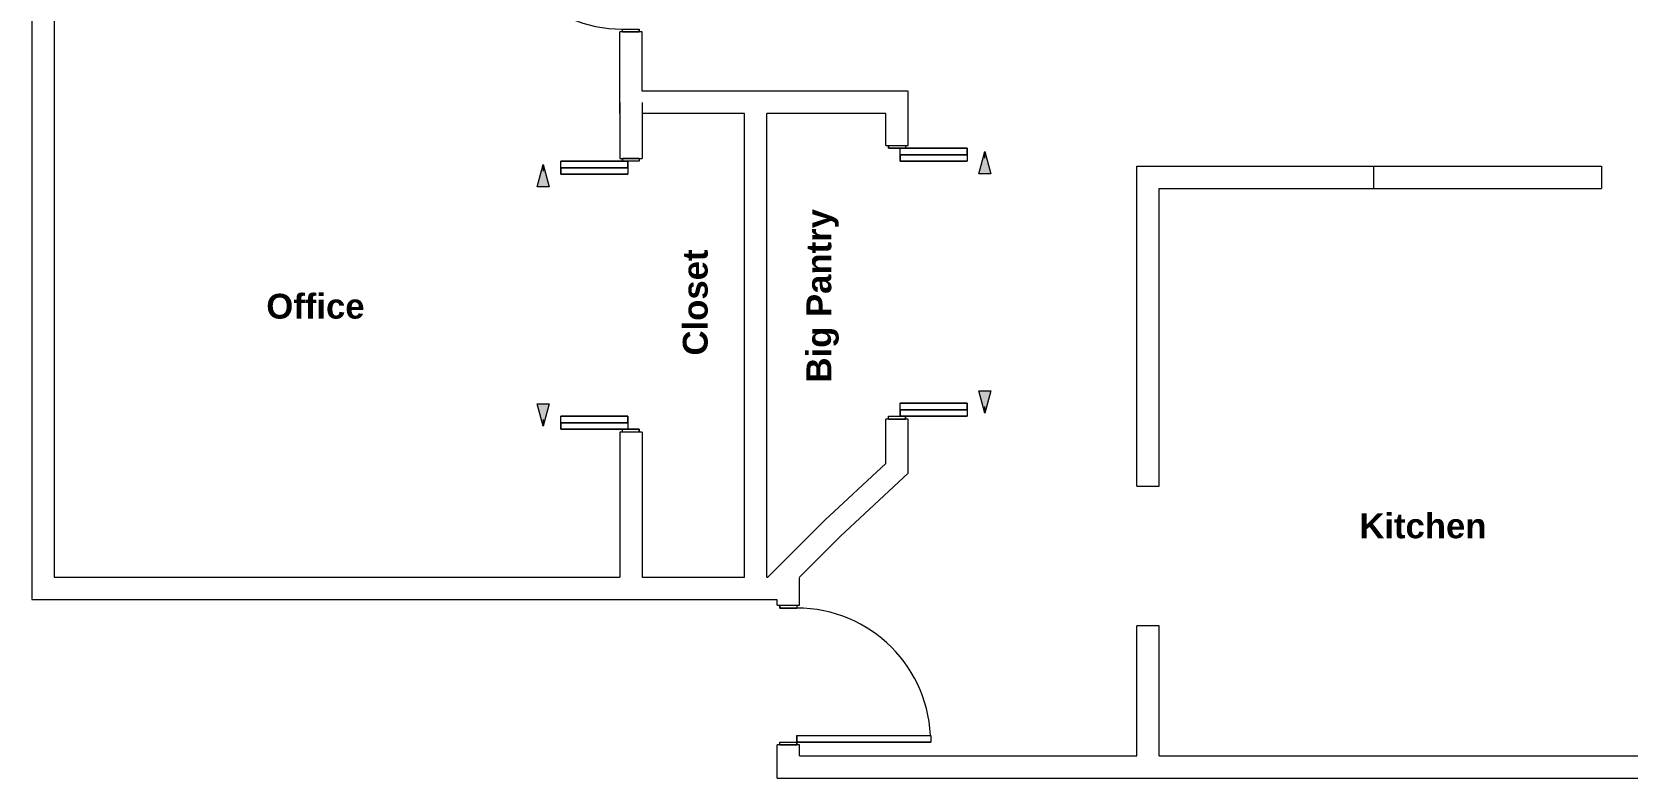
# Model space of a CAD drawing. Header units: inches. Extents: x -462 to 241, y -235 to 232.
# Drawn here: x -462 to -33.3, y -234.7 to -34.2 of the extents above; entities that cross this region are included whole.
import ezdxf

# ---------------------------------------------------------------- set-up
doc = ezdxf.new("R2010")
doc.units = ezdxf.units.IN
doc.header["$LTSCALE"] = 48
doc.header["$MEASUREMENT"] = 0
doc.layers.add('None', color=7, linetype='Continuous', lineweight=5)
doc.styles.add('Arial (bold)', font='Arial Bold.ttf')

# ---------------------------------------------------------------- blocks, each defined once
blk = doc.blocks.new('Group')
at = {"layer": 'None', "color": 7, "linetype": 'Continuous', "lineweight": 5, "transparency": 33554687}
for p, q in [((-462, 230.5), (-462, -186.68)), ((-456, 225.44), (-456, 10.63)), ((-456, 4.63), (-456, -180.68))]:
    blk.add_line(p, q, dxfattribs=at)
blk = doc.blocks.new('Group-1')
at = {"layer": 'None', "color": 7, "transparency": 33554687}
blk.add_blockref('Group', (0, 0), dxfattribs=at)
blk = doc.blocks.new('Group-2')
at = {"layer": 'None', "color": 7, "linetype": 'Continuous', "lineweight": 5, "transparency": 33554687}
for p, q in [((-255.7, -228.68), (-165.03, -228.68)), ((-159.03, -228.68), (114.47, -228.68)), ((-261.7, -234.68), (240.52, -234.68))]:
    blk.add_line(p, q, dxfattribs=at)
blk = doc.blocks.new('Group-3')
at = {"layer": 'None', "color": 7, "transparency": 33554687}
blk.add_blockref('Group-2', (0, 0), dxfattribs=at)
blk = doc.blocks.new('Group-24')
at = {"layer": 'None', "color": 7, "linetype": 'Continuous', "lineweight": 5, "transparency": 33554687}
for p, q in [((-18.75, 2.25), (-18.75, -2.25)), ((18.75, 2.25), (18.75, -2.25))]:
    blk.add_line(p, q, dxfattribs=at)
blk = doc.blocks.new('Group-25')
at = {"color": 255, "linetype": 'Continuous', "lineweight": 5, "transparency": 33554687}
for points in [[(-18.75, 2.25), (-18, 2.25), (-18, -2.25), (-18.75, -2.25)], [(18, 2.25), (18.75, 2.25), (18.75, -2.25), (18, -2.25)]]:
    blk.add_wipeout(points, dxfattribs=at).dxf.layer = 'None'
at = {"layer": 'None', "color": 7, "linetype": 'Continuous', "lineweight": 5, "transparency": 33554687, "flags": 128}
for points in [[(-18.75, 2.25), (-18, 2.25), (-18, -2.25), (-18.75, -2.25)], [(18, 2.25), (18.75, 2.25), (18.75, -2.25), (18, -2.25)]]:
    blk.add_lwpolyline(points, close=True, dxfattribs=at)
blk = doc.blocks.new('Group-26')
at = {"layer": 'None', "color": 7, "transparency": 33554687}
blk.add_blockref('Group-24', (0, 0), dxfattribs=at)
blk.add_blockref('Group-25', (0, 0), dxfattribs=at)
at = {"layer": 'None', "color": 7, "linetype": 'Continuous', "lineweight": 5, "transparency": 33554687}
for p, q in [((-18.75, 2.25), (-18, 2.25)), ((-18, 2.25), (-18, -2.25)), ((18.75, 2.25), (18, 2.25)), ((18, 2.25), (18, -2.25)), ((-18.75, -2.25), (-18, -2.25)), ((18.75, -2.25), (18, -2.25))]:
    blk.add_line(p, q, dxfattribs=at)
blk = doc.blocks.new('Group-27')
at = {"layer": 'None', "color": 7, "linetype": 'Continuous', "lineweight": 5, "transparency": 33554687}
blk.add_arc((-18, -2.25), 36, 270, 0, dxfattribs=at)
blk = doc.blocks.new('Group-28')
at = {"color": 255, "linetype": 'Continuous', "lineweight": 5, "transparency": 33554687}
blk.add_wipeout([(-16.25, -2.25), (-16.25, -38.25), (-18, -38.25), (-18, -2.25)], dxfattribs=at).dxf.layer = 'None'
at = {"layer": 'None', "color": 7, "linetype": 'Continuous', "lineweight": 5, "transparency": 33554687, "flags": 128}
blk.add_lwpolyline([(-16.25, -2.25), (-16.25, -38.25), (-18, -38.25), (-18, -2.25)], close=True, dxfattribs=at)
blk = doc.blocks.new('Group-29')
at = {"layer": 'None', "color": 7, "transparency": 33554687}
blk.add_blockref('Group-28', (0, 0), dxfattribs=at)
at = {"layer": 'None', "color": 7, "linetype": 'Continuous', "lineweight": 5, "transparency": 33554687}
for p, q in [((-18, -2.25), (-18, -38.25)), ((-16.25, -2.25), (-18, -2.25)), ((-16.25, -2.25), (-16.25, -38.25)), ((-16.25, -38.25), (-18, -38.25))]:
    blk.add_line(p, q, dxfattribs=at)
blk = doc.blocks.new('Group-30')
at = {"layer": 'None', "color": 7, "transparency": 33554687}
blk.add_blockref('Group-29', (0, 0), dxfattribs=at)
blk = doc.blocks.new('Door (2D)-1')
at = {"layer": 'None', "color": 7, "transparency": 33554687}
blk.add_blockref('Group-26', (0, 0), dxfattribs=at)
at = {"layer": 'None', "color": 0, "flags": 1}
for tag in ['instanceID', 'IFC_UUID']:
    blk.add_attdef(tag, (-261.7, -225.75), '', height=0.00709, dxfattribs=at)
at = {"layer": 'None', "color": 7, "transparency": 33554687}
blk.add_blockref('Group-27', (0, 0), dxfattribs=at)
blk.add_blockref('Group-30', (0, 0), dxfattribs=at)
blk = doc.blocks.new('Group-32')
at = {"layer": 'None', "color": 7, "linetype": 'Continuous', "lineweight": 5, "transparency": 33554687}
for p, q in [((-255.7, -188.25), (-255.7, -180.68)), ((-261.7, -188.25), (-261.7, -186.68)), ((-261.7, -188.25), (-255.7, -188.25)), ((-255.7, -225.75), (-261.7, -225.75)), ((-261.7, -234.68), (-261.7, -225.75)), ((-255.7, -228.68), (-255.7, -225.75))]:
    blk.add_line(p, q, dxfattribs=at)
blk = doc.blocks.new('Group-33')
at = {"layer": 'None', "color": 7, "transparency": 33554687}
blk.add_blockref('Group-32', (0, 0), dxfattribs=at)
blk = doc.blocks.new('Group-34')
at = {"layer": 'None', "color": 7, "linetype": 'Continuous', "lineweight": 5, "transparency": 33554687}
for p, q in [((-456, -180.68), (-304.01, -180.68)), ((-298.01, -180.68), (-270.45, -180.68)), ((-264.45, -180.68), (-264.18, -180.68)), ((-462, -186.68), (-261.7, -186.68))]:
    blk.add_line(p, q, dxfattribs=at)
blk = doc.blocks.new('Group-35')
at = {"layer": 'None', "color": 7, "transparency": 33554687}
blk.add_blockref('Group-34', (0, 0), dxfattribs=at)
blk = doc.blocks.new('Group-36')
at = {"layer": 'None', "color": 7, "linetype": 'Continuous', "lineweight": 5, "transparency": 33554687}
for p, q in [((-264.18, -180.68), (-248.89, -165.39)), ((-255.7, -180.68), (-244.73, -169.71))]:
    blk.add_line(p, q, dxfattribs=at)
blk = doc.blocks.new('Group-37')
at = {"layer": 'None', "color": 7, "transparency": 33554687}
blk.add_blockref('Group-36', (0, 0), dxfattribs=at)
blk = doc.blocks.new('Group-38')
at = {"layer": 'None', "color": 7, "linetype": 'Continuous', "lineweight": 5, "transparency": 33554687}
for p, q in [((-248.89, -165.39), (-232.5, -150.17)), ((-244.73, -169.71), (-226.5, -152.79))]:
    blk.add_line(p, q, dxfattribs=at)
blk = doc.blocks.new('Group-39')
at = {"layer": 'None', "color": 7, "transparency": 33554687}
blk.add_blockref('Group-38', (0, 0), dxfattribs=at)
blk = doc.blocks.new('Group-40')
at = {"layer": 'None', "color": 7, "linetype": 'Continuous', "lineweight": 5, "transparency": 33554687}
for p, q in [((-36.75, 2.25), (-36.75, -2.25)), ((36.75, 2.25), (36.75, -2.25))]:
    blk.add_line(p, q, dxfattribs=at)
blk = doc.blocks.new('Group-41')
at = {"color": 255, "linetype": 'Continuous', "lineweight": 5, "transparency": 33554687}
for points in [[(-36.75, 2.25), (-36, 2.25), (-36, -2.25), (-36.75, -2.25)], [(36, 2.25), (36.75, 2.25), (36.75, -2.25), (36, -2.25)]]:
    blk.add_wipeout(points, dxfattribs=at).dxf.layer = 'None'
at = {"layer": 'None', "color": 7, "linetype": 'Continuous', "lineweight": 5, "transparency": 33554687, "flags": 128}
for points in [[(-36.75, 2.25), (-36, 2.25), (-36, -2.25), (-36.75, -2.25)], [(36, 2.25), (36.75, 2.25), (36.75, -2.25), (36, -2.25)]]:
    blk.add_lwpolyline(points, close=True, dxfattribs=at)
blk = doc.blocks.new('Group-42')
at = {"layer": 'None', "color": 7, "transparency": 33554687}
blk.add_blockref('Group-40', (0, 0), dxfattribs=at)
blk.add_blockref('Group-41', (0, 0), dxfattribs=at)
at = {"layer": 'None', "color": 7, "linetype": 'Continuous', "lineweight": 5, "transparency": 33554687}
for p, q in [((-36.75, 2.25), (-36, 2.25)), ((-36, 2.25), (-36, -2.25)), ((36.75, 2.25), (36, 2.25)), ((36, 2.25), (36, -2.25)), ((-36.75, -2.25), (-36, -2.25)), ((36.75, -2.25), (36, -2.25))]:
    blk.add_line(p, q, dxfattribs=at)
blk = doc.blocks.new('Group-43')
at = {"color": 255, "linetype": 'Continuous', "lineweight": 5, "transparency": 33554687}
blk.add_wipeout([(-34.25, -0.875), (-34.25, -18.875), (-36, -18.875), (-36, -0.875)], dxfattribs=at).dxf.layer = 'None'
at = {"layer": 'None', "color": 7, "linetype": 'Continuous', "lineweight": 5, "transparency": 33554687, "flags": 128}
blk.add_lwpolyline([(-34.25, -0.875), (-34.25, -18.875), (-36, -18.875), (-36, -0.875)], close=True, dxfattribs=at)
blk = doc.blocks.new('Group-44')
at = {"layer": 'None', "color": 7, "transparency": 33554687}
blk.add_blockref('Group-43', (0, 0), dxfattribs=at)
at = {"layer": 'None', "color": 7, "linetype": 'Continuous', "lineweight": 5, "transparency": 33554687}
for p, q in [((-36, -0.875), (-36, -18.875)), ((-34.25, -0.875), (-36, -0.875)), ((-34.25, -0.875), (-34.25, -18.875)), ((-34.25, -18.875), (-36, -18.875))]:
    blk.add_line(p, q, dxfattribs=at)
blk = doc.blocks.new('Group-45')
at = {"layer": 'None', "color": 7, "transparency": 33554687}
blk.add_blockref('Group-44', (0, 0), dxfattribs=at)
blk = doc.blocks.new('Group-46')
at = {"color": 255, "linetype": 'Continuous', "lineweight": 5, "transparency": 33554687}
blk.add_wipeout([(-34.25, -18.875), (-34.25, -0.875), (-32.5, -0.875), (-32.5, -18.875)], dxfattribs=at).dxf.layer = 'None'
at = {"layer": 'None', "color": 7, "linetype": 'Continuous', "lineweight": 5, "transparency": 33554687, "flags": 128}
blk.add_lwpolyline([(-34.25, -18.875), (-34.25, -0.875), (-32.5, -0.875), (-32.5, -18.875)], close=True, dxfattribs=at)
blk = doc.blocks.new('Group-47')
at = {"layer": 'None', "color": 7, "transparency": 33554687}
blk.add_blockref('Group-46', (0, 0), dxfattribs=at)
at = {"layer": 'None', "color": 7, "linetype": 'Continuous', "lineweight": 5, "transparency": 33554687}
for p, q in [((-34.25, -18.875), (-34.25, -0.875)), ((-34.25, -0.875), (-32.5, -0.875)), ((-32.5, -18.875), (-32.5, -0.875)), ((-34.25, -18.875), (-32.5, -18.875))]:
    blk.add_line(p, q, dxfattribs=at)
blk = doc.blocks.new('Group-48')
at = {"layer": 'None', "color": 7, "transparency": 33554687}
blk.add_blockref('Group-47', (0, 0), dxfattribs=at)
blk = doc.blocks.new('Group-49')
at = {"color": 255, "linetype": 'Continuous', "lineweight": 5, "transparency": 33554687}
blk.add_wipeout([(34.25, -18.875), (34.25, -0.875), (36, -0.875), (36, -18.875)], dxfattribs=at).dxf.layer = 'None'
at = {"layer": 'None', "color": 7, "linetype": 'Continuous', "lineweight": 5, "transparency": 33554687, "flags": 128}
blk.add_lwpolyline([(34.25, -18.875), (34.25, -0.875), (36, -0.875), (36, -18.875)], close=True, dxfattribs=at)
blk = doc.blocks.new('Group-50')
at = {"layer": 'None', "color": 7, "transparency": 33554687}
blk.add_blockref('Group-49', (0, 0), dxfattribs=at)
at = {"layer": 'None', "color": 7, "linetype": 'Continuous', "lineweight": 5, "transparency": 33554687}
for p, q in [((34.25, -18.875), (34.25, -0.875)), ((34.25, -0.875), (36, -0.875)), ((36, -18.875), (36, -0.875)), ((34.25, -18.875), (36, -18.875))]:
    blk.add_line(p, q, dxfattribs=at)
blk = doc.blocks.new('Group-51')
at = {"layer": 'None', "color": 7, "transparency": 33554687}
blk.add_blockref('Group-50', (0, 0), dxfattribs=at)
blk = doc.blocks.new('Group-52')
at = {"color": 255, "linetype": 'Continuous', "lineweight": 5, "transparency": 33554687}
blk.add_wipeout([(34.25, -0.875), (34.25, -18.875), (32.5, -18.875), (32.5, -0.875)], dxfattribs=at).dxf.layer = 'None'
at = {"layer": 'None', "color": 7, "linetype": 'Continuous', "lineweight": 5, "transparency": 33554687, "flags": 128}
blk.add_lwpolyline([(34.25, -0.875), (34.25, -18.875), (32.5, -18.875), (32.5, -0.875)], close=True, dxfattribs=at)
blk = doc.blocks.new('Group-53')
at = {"layer": 'None', "color": 7, "transparency": 33554687}
blk.add_blockref('Group-52', (0, 0), dxfattribs=at)
at = {"layer": 'None', "color": 7, "linetype": 'Continuous', "lineweight": 5, "transparency": 33554687}
for p, q in [((32.5, -0.875), (32.5, -18.875)), ((34.25, -0.875), (32.5, -0.875)), ((34.25, -0.875), (34.25, -18.875)), ((34.25, -18.875), (32.5, -18.875))]:
    blk.add_line(p, q, dxfattribs=at)
blk = doc.blocks.new('Group-54')
at = {"layer": 'None', "color": 7, "transparency": 33554687}
blk.add_blockref('Group-53', (0, 0), dxfattribs=at)
blk = doc.blocks.new('Door (2D)-2')
at = {"layer": 'None', "linetype": 'Continuous', "lineweight": 0, "transparency": 33554687}
for points in [[(-29.12, -25.21), (-35.12, -23.6), (-29.12, -21.99)], [(29.12, -21.99), (35.12, -23.6), (29.12, -25.21)]]:
    blk.add_hatch(color=7, dxfattribs=at).paths.add_polyline_path(points)
at = {"layer": 'None', "color": 7, "linetype": 'Continuous', "lineweight": 5, "transparency": 33554687}
for p, q in [((-35.12, -23.6), (-33.37, -23.6)), ((33.37, -23.6), (35.12, -23.6))]:
    blk.add_line(p, q, dxfattribs=at)
at = {"layer": 'None', "color": 7, "linetype": 'Continuous', "lineweight": 5, "transparency": 33554687, "flags": 128}
for points in [[(-29.12, -25.21), (-35.12, -23.6), (-29.12, -21.99)], [(29.12, -21.99), (35.12, -23.6), (29.12, -25.21)]]:
    blk.add_lwpolyline(points, close=True, dxfattribs=at)
at = {"layer": 'None', "color": 7, "transparency": 33554687}
blk.add_blockref('Group-42', (0, 0), dxfattribs=at)
at = {"layer": 'None', "color": 0, "flags": 1}
for tag in ['IFC_UUID', 'instanceID']:
    blk.add_attdef(tag, (-232.5, -138.25), '', height=0.00709, dxfattribs=at)
at = {"layer": 'None', "color": 7, "transparency": 33554687}
for name in ['Group-45', 'Group-51']:
    blk.add_blockref(name, (0, 0), dxfattribs=at)
for name in ['Group-48', 'Group-54']:
    blk.add_blockref(name, (0, 0), dxfattribs=at)
blk = doc.blocks.new('Group-56')
at = {"layer": 'None', "color": 7, "linetype": 'Continuous', "lineweight": 5, "transparency": 33554687}
for p, q in [((-226.5, -64.75), (-226.5, -50.2)), ((-232.5, -64.75), (-232.5, -56.2)), ((-232.5, -64.75), (-226.5, -64.75)), ((-226.5, -138.25), (-232.5, -138.25)), ((-232.5, -150.17), (-232.5, -138.25)), ((-226.5, -152.79), (-226.5, -138.25))]:
    blk.add_line(p, q, dxfattribs=at)
blk = doc.blocks.new('Group-57')
at = {"layer": 'None', "color": 7, "transparency": 33554687}
blk.add_blockref('Group-56', (0, 0), dxfattribs=at)
blk = doc.blocks.new('Group-58')
at = {"layer": 'None', "color": 7, "linetype": 'Continuous', "lineweight": 5, "transparency": 33554687}
for p, q in [((-226.5, -50.2), (-298.01, -50.2)), ((-270.45, -56.2), (-304.01, -56.2)), ((-232.5, -56.2), (-264.45, -56.2))]:
    blk.add_line(p, q, dxfattribs=at)
blk = doc.blocks.new('Group-59')
at = {"layer": 'None', "color": 7, "transparency": 33554687}
blk.add_blockref('Group-58', (0, 0), dxfattribs=at)
blk = doc.blocks.new('Group-60')
at = {"layer": 'None', "color": 7, "linetype": 'Continuous', "lineweight": 5, "transparency": 33554687}
for p, q in [((-18.75, 2.25), (-18.75, -2.25)), ((18.75, 2.25), (18.75, -2.25))]:
    blk.add_line(p, q, dxfattribs=at)
blk = doc.blocks.new('Group-61')
at = {"color": 255, "linetype": 'Continuous', "lineweight": 5, "transparency": 33554687}
for points in [[(-18.75, 2.25), (-18, 2.25), (-18, -2.25), (-18.75, -2.25)], [(18, 2.25), (18.75, 2.25), (18.75, -2.25), (18, -2.25)]]:
    blk.add_wipeout(points, dxfattribs=at).dxf.layer = 'None'
at = {"layer": 'None', "color": 7, "linetype": 'Continuous', "lineweight": 5, "transparency": 33554687, "flags": 128}
for points in [[(-18.75, 2.25), (-18, 2.25), (-18, -2.25), (-18.75, -2.25)], [(18, 2.25), (18.75, 2.25), (18.75, -2.25), (18, -2.25)]]:
    blk.add_lwpolyline(points, close=True, dxfattribs=at)
blk = doc.blocks.new('Group-62')
at = {"layer": 'None', "color": 7, "transparency": 33554687}
blk.add_blockref('Group-60', (0, 0), dxfattribs=at)
blk.add_blockref('Group-61', (0, 0), dxfattribs=at)
at = {"layer": 'None', "color": 7, "linetype": 'Continuous', "lineweight": 5, "transparency": 33554687}
for p, q in [((-18.75, 2.25), (-18, 2.25)), ((-18, 2.25), (-18, -2.25)), ((18.75, 2.25), (18, 2.25)), ((18, 2.25), (18, -2.25)), ((-18.75, -2.25), (-18, -2.25)), ((18.75, -2.25), (18, -2.25))]:
    blk.add_line(p, q, dxfattribs=at)
blk = doc.blocks.new('Group-63')
at = {"layer": 'None', "color": 7, "linetype": 'Continuous', "lineweight": 5, "transparency": 33554687}
blk.add_arc((18, 2.25), 36, 90, 180, dxfattribs=at)
blk = doc.blocks.new('Group-64')
at = {"color": 255, "linetype": 'Continuous', "lineweight": 5, "transparency": 33554687}
blk.add_wipeout([(18, 38.25), (18, 2.25), (16.25, 2.25), (16.25, 38.25)], dxfattribs=at).dxf.layer = 'None'
at = {"layer": 'None', "color": 7, "linetype": 'Continuous', "lineweight": 5, "transparency": 33554687, "flags": 128}
blk.add_lwpolyline([(18, 38.25), (18, 2.25), (16.25, 2.25), (16.25, 38.25)], close=True, dxfattribs=at)
blk = doc.blocks.new('Group-65')
at = {"layer": 'None', "color": 7, "transparency": 33554687}
blk.add_blockref('Group-64', (0, 0), dxfattribs=at)
at = {"layer": 'None', "color": 7, "linetype": 'Continuous', "lineweight": 5, "transparency": 33554687}
for p, q in [((16.25, 38.25), (16.25, 2.25)), ((18, 38.25), (16.25, 38.25)), ((18, 38.25), (18, 2.25)), ((18, 2.25), (16.25, 2.25))]:
    blk.add_line(p, q, dxfattribs=at)
blk = doc.blocks.new('Group-66')
at = {"layer": 'None', "color": 7, "transparency": 33554687}
blk.add_blockref('Group-65', (0, 0), dxfattribs=at)
blk = doc.blocks.new('Door (2D)-3')
at = {"layer": 'None', "color": 7, "transparency": 33554687}
blk.add_blockref('Group-62', (0, 0), dxfattribs=at)
at = {"layer": 'None', "color": 0, "flags": 1}
for tag in ['IFC_UUID', 'instanceID']:
    blk.add_attdef(tag, (-339.26, -34.25), '', height=0.00709, dxfattribs=at)
at = {"layer": 'None', "color": 7, "transparency": 33554687}
blk.add_blockref('Group-63', (0, 0), dxfattribs=at)
blk.add_blockref('Group-66', (0, 0), dxfattribs=at)
blk = doc.blocks.new('Group-68')
at = {"layer": 'None', "color": 7, "linetype": 'Continuous', "lineweight": 5, "transparency": 33554687}
for p, q in [((-304.01, 3.25), (-304.01, 7.63)), ((-298.01, 3.25), (-298.01, 7.63)), ((-304.01, 3.25), (-298.01, 3.25)), ((-298.01, -34.25), (-304.01, -34.25)), ((-304.01, -56.2), (-304.01, -34.25)), ((-298.01, -50.2), (-298.01, -34.25))]:
    blk.add_line(p, q, dxfattribs=at)
blk = doc.blocks.new('Group-69')
at = {"layer": 'None', "color": 7, "transparency": 33554687}
blk.add_blockref('Group-68', (0, 0), dxfattribs=at)
blk = doc.blocks.new('Group-72')
at = {"layer": 'None', "color": 7, "linetype": 'Continuous', "lineweight": 5, "transparency": 33554687}
for p, q in [((-36.75, 2.25), (-36.75, -2.25)), ((36.75, 2.25), (36.75, -2.25))]:
    blk.add_line(p, q, dxfattribs=at)
blk = doc.blocks.new('Group-73')
at = {"color": 255, "linetype": 'Continuous', "lineweight": 5, "transparency": 33554687}
for points in [[(-36.75, 2.25), (-36, 2.25), (-36, -2.25), (-36.75, -2.25)], [(36, 2.25), (36.75, 2.25), (36.75, -2.25), (36, -2.25)]]:
    blk.add_wipeout(points, dxfattribs=at).dxf.layer = 'None'
at = {"layer": 'None', "color": 7, "linetype": 'Continuous', "lineweight": 5, "transparency": 33554687, "flags": 128}
for points in [[(-36.75, 2.25), (-36, 2.25), (-36, -2.25), (-36.75, -2.25)], [(36, 2.25), (36.75, 2.25), (36.75, -2.25), (36, -2.25)]]:
    blk.add_lwpolyline(points, close=True, dxfattribs=at)
blk = doc.blocks.new('Group-74')
at = {"layer": 'None', "color": 7, "transparency": 33554687}
blk.add_blockref('Group-72', (0, 0), dxfattribs=at)
blk.add_blockref('Group-73', (0, 0), dxfattribs=at)
at = {"layer": 'None', "color": 7, "linetype": 'Continuous', "lineweight": 5, "transparency": 33554687}
for p, q in [((-36.75, 2.25), (-36, 2.25)), ((-36, 2.25), (-36, -2.25)), ((36.75, 2.25), (36, 2.25)), ((36, 2.25), (36, -2.25)), ((-36.75, -2.25), (-36, -2.25)), ((36.75, -2.25), (36, -2.25))]:
    blk.add_line(p, q, dxfattribs=at)
blk = doc.blocks.new('Group-75')
at = {"color": 255, "linetype": 'Continuous', "lineweight": 5, "transparency": 33554687}
blk.add_wipeout([(-34.25, -0.875), (-34.25, -18.875), (-36, -18.875), (-36, -0.875)], dxfattribs=at).dxf.layer = 'None'
at = {"layer": 'None', "color": 7, "linetype": 'Continuous', "lineweight": 5, "transparency": 33554687, "flags": 128}
blk.add_lwpolyline([(-34.25, -0.875), (-34.25, -18.875), (-36, -18.875), (-36, -0.875)], close=True, dxfattribs=at)
blk = doc.blocks.new('Group-76')
at = {"layer": 'None', "color": 7, "transparency": 33554687}
blk.add_blockref('Group-75', (0, 0), dxfattribs=at)
at = {"layer": 'None', "color": 7, "linetype": 'Continuous', "lineweight": 5, "transparency": 33554687}
for p, q in [((-36, -0.875), (-36, -18.875)), ((-34.25, -0.875), (-36, -0.875)), ((-34.25, -0.875), (-34.25, -18.875)), ((-34.25, -18.875), (-36, -18.875))]:
    blk.add_line(p, q, dxfattribs=at)
blk = doc.blocks.new('Group-77')
at = {"layer": 'None', "color": 7, "transparency": 33554687}
blk.add_blockref('Group-76', (0, 0), dxfattribs=at)
blk = doc.blocks.new('Group-78')
at = {"color": 255, "linetype": 'Continuous', "lineweight": 5, "transparency": 33554687}
blk.add_wipeout([(-34.25, -18.875), (-34.25, -0.875), (-32.5, -0.875), (-32.5, -18.875)], dxfattribs=at).dxf.layer = 'None'
at = {"layer": 'None', "color": 7, "linetype": 'Continuous', "lineweight": 5, "transparency": 33554687, "flags": 128}
blk.add_lwpolyline([(-34.25, -18.875), (-34.25, -0.875), (-32.5, -0.875), (-32.5, -18.875)], close=True, dxfattribs=at)
blk = doc.blocks.new('Group-79')
at = {"layer": 'None', "color": 7, "transparency": 33554687}
blk.add_blockref('Group-78', (0, 0), dxfattribs=at)
at = {"layer": 'None', "color": 7, "linetype": 'Continuous', "lineweight": 5, "transparency": 33554687}
for p, q in [((-34.25, -18.875), (-34.25, -0.875)), ((-34.25, -0.875), (-32.5, -0.875)), ((-32.5, -18.875), (-32.5, -0.875)), ((-34.25, -18.875), (-32.5, -18.875))]:
    blk.add_line(p, q, dxfattribs=at)
blk = doc.blocks.new('Group-80')
at = {"layer": 'None', "color": 7, "transparency": 33554687}
blk.add_blockref('Group-79', (0, 0), dxfattribs=at)
blk = doc.blocks.new('Group-81')
at = {"color": 255, "linetype": 'Continuous', "lineweight": 5, "transparency": 33554687}
blk.add_wipeout([(34.25, -18.875), (34.25, -0.875), (36, -0.875), (36, -18.875)], dxfattribs=at).dxf.layer = 'None'
at = {"layer": 'None', "color": 7, "linetype": 'Continuous', "lineweight": 5, "transparency": 33554687, "flags": 128}
blk.add_lwpolyline([(34.25, -18.875), (34.25, -0.875), (36, -0.875), (36, -18.875)], close=True, dxfattribs=at)
blk = doc.blocks.new('Group-82')
at = {"layer": 'None', "color": 7, "transparency": 33554687}
blk.add_blockref('Group-81', (0, 0), dxfattribs=at)
at = {"layer": 'None', "color": 7, "linetype": 'Continuous', "lineweight": 5, "transparency": 33554687}
for p, q in [((34.25, -18.875), (34.25, -0.875)), ((34.25, -0.875), (36, -0.875)), ((36, -18.875), (36, -0.875)), ((34.25, -18.875), (36, -18.875))]:
    blk.add_line(p, q, dxfattribs=at)
blk = doc.blocks.new('Group-83')
at = {"layer": 'None', "color": 7, "transparency": 33554687}
blk.add_blockref('Group-82', (0, 0), dxfattribs=at)
blk = doc.blocks.new('Group-84')
at = {"color": 255, "linetype": 'Continuous', "lineweight": 5, "transparency": 33554687}
blk.add_wipeout([(34.25, -0.875), (34.25, -18.875), (32.5, -18.875), (32.5, -0.875)], dxfattribs=at).dxf.layer = 'None'
at = {"layer": 'None', "color": 7, "linetype": 'Continuous', "lineweight": 5, "transparency": 33554687, "flags": 128}
blk.add_lwpolyline([(34.25, -0.875), (34.25, -18.875), (32.5, -18.875), (32.5, -0.875)], close=True, dxfattribs=at)
blk = doc.blocks.new('Group-85')
at = {"layer": 'None', "color": 7, "transparency": 33554687}
blk.add_blockref('Group-84', (0, 0), dxfattribs=at)
at = {"layer": 'None', "color": 7, "linetype": 'Continuous', "lineweight": 5, "transparency": 33554687}
for p, q in [((32.5, -0.875), (32.5, -18.875)), ((34.25, -0.875), (32.5, -0.875)), ((34.25, -0.875), (34.25, -18.875)), ((34.25, -18.875), (32.5, -18.875))]:
    blk.add_line(p, q, dxfattribs=at)
blk = doc.blocks.new('Group-86')
at = {"layer": 'None', "color": 7, "transparency": 33554687}
blk.add_blockref('Group-85', (0, 0), dxfattribs=at)
blk = doc.blocks.new('Door (2D)-4')
at = {"layer": 'None', "linetype": 'Continuous', "lineweight": 0, "transparency": 33554687}
for points in [[(-29.12, -25.21), (-35.12, -23.6), (-29.12, -21.99)], [(29.12, -21.99), (35.12, -23.6), (29.12, -25.21)]]:
    blk.add_hatch(color=7, dxfattribs=at).paths.add_polyline_path(points)
at = {"layer": 'None', "color": 7, "linetype": 'Continuous', "lineweight": 5, "transparency": 33554687}
for p, q in [((-35.12, -23.6), (-33.37, -23.6)), ((33.37, -23.6), (35.12, -23.6))]:
    blk.add_line(p, q, dxfattribs=at)
at = {"layer": 'None', "color": 7, "linetype": 'Continuous', "lineweight": 5, "transparency": 33554687, "flags": 128}
for points in [[(-29.12, -25.21), (-35.12, -23.6), (-29.12, -21.99)], [(29.12, -21.99), (35.12, -23.6), (29.12, -25.21)]]:
    blk.add_lwpolyline(points, close=True, dxfattribs=at)
at = {"layer": 'None', "color": 7, "transparency": 33554687}
blk.add_blockref('Group-74', (0, 0), dxfattribs=at)
at = {"layer": 'None', "color": 0, "flags": 1}
for tag in ['instanceID', 'IFC_UUID']:
    blk.add_attdef(tag, (-324.61, -141.75), '', height=0.00709, dxfattribs=at)
at = {"layer": 'None', "color": 7, "transparency": 33554687}
for name in ['Group-77', 'Group-83']:
    blk.add_blockref(name, (0, 0), dxfattribs=at)
for name in ['Group-80', 'Group-86']:
    blk.add_blockref(name, (0, 0), dxfattribs=at)
blk = doc.blocks.new('Group-88')
at = {"layer": 'None', "color": 7, "linetype": 'Continuous', "lineweight": 5, "transparency": 33554687}
for p, q in [((-304.01, -53.2), (-304.01, -68.25)), ((-298.01, -53.2), (-298.01, -68.25)), ((-304.01, -68.25), (-298.01, -68.25)), ((-298.01, -141.75), (-304.01, -141.75)), ((-304.01, -141.75), (-304.01, -180.68)), ((-298.01, -141.75), (-298.01, -180.68))]:
    blk.add_line(p, q, dxfattribs=at)
blk = doc.blocks.new('Group-89')
at = {"layer": 'None', "color": 7, "transparency": 33554687}
blk.add_blockref('Group-88', (0, 0), dxfattribs=at)
blk = doc.blocks.new('Group-123')
at = {"layer": 'None', "color": 7, "linetype": 'Continuous', "lineweight": 5, "transparency": 33554687}
for p, q in [((-165.03, -156.25), (-165.03, -70.33)), ((-159.03, -156.25), (-159.03, -76.33)), ((-165.03, -156.25), (-159.03, -156.25)), ((-159.03, -193.75), (-165.03, -193.75)), ((-165.03, -228.68), (-165.03, -193.75)), ((-159.03, -228.68), (-159.03, -193.75))]:
    blk.add_line(p, q, dxfattribs=at)
blk = doc.blocks.new('Group-124')
at = {"layer": 'None', "color": 7, "transparency": 33554687}
blk.add_blockref('Group-123', (0, 0), dxfattribs=at)
blk = doc.blocks.new('Group-125')
at = {"layer": 'None', "color": 7, "linetype": 'Continuous', "lineweight": 5, "transparency": 33554687}
for p, q in [((-165.03, -70.33), (-101.48, -70.33)), ((-159.03, -76.33), (-101.48, -76.33))]:
    blk.add_line(p, q, dxfattribs=at)
blk = doc.blocks.new('Group-126')
at = {"layer": 'None', "color": 7, "transparency": 33554687}
blk.add_blockref('Group-125', (0, 0), dxfattribs=at)
blk = doc.blocks.new('Group-127')
at = {"color": 255, "linetype": 'Continuous', "lineweight": 5, "transparency": 33554687}
blk.add_wipeout([(-40.13, -70.33), (-101.48, -70.33), (-101.48, -76.33), (-40.13, -76.33)], dxfattribs=at).dxf.layer = 'None'
blk = doc.blocks.new('Group-128')
at = {"layer": 'None', "transparency": 33554687}
for p, q in [((-101.48, -70.33), (-40.13, -70.33)), ((-101.48, -70.33), (-101.48, -76.33)), ((-40.13, -70.33), (-40.13, -76.33)), ((-101.48, -76.33), (-40.13, -76.33))]:
    blk.add_line(p, q, dxfattribs=at)
blk = doc.blocks.new('Group-129')
at = {"layer": 'None', "color": 7, "transparency": 33554687}
blk.add_blockref('Group-128', (0, 0), dxfattribs=at)
blk = doc.blocks.new('Group-130')
at = {"layer": 'None', "color": 7, "linetype": 'Continuous', "lineweight": 5, "transparency": 33554687}
for p, q in [((-270.45, -180.68), (-270.45, -56.2)), ((-264.45, -180.68), (-264.45, -56.2))]:
    blk.add_line(p, q, dxfattribs=at)
blk = doc.blocks.new('Group-131')
at = {"layer": 'None', "color": 7, "transparency": 33554687}
blk.add_blockref('Group-130', (0, 0), dxfattribs=at)

msp = doc.modelspace()

# ---------------------------------------------------------------- wipeouts: each hides what was drawn before it
at = {"color": 255, "linetype": 'Continuous', "lineweight": 5, "transparency": 33554687}
for points in [[(-456, -180.68), (-456, 225.44), (-462, 230.5), (-462, -186.68)], [(-226.5, -50.2), (-232.5, -56.2), (-232.5, -64.75), (-226.5, -64.75)], [(-159.03, -76.33), (-165.03, -70.33), (-165.03, -156.25), (-159.03, -156.25)], [(-244.93, -128.43), (-244.93, -81.57), (-255.57, -81.57), (-255.57, -128.43)], [(-278.14, -121.17), (-278.14, -92.46), (-288.78, -92.46), (-288.78, -121.17)], [(-399, -113.5), (-372.36, -113.5), (-372.36, -102.86), (-399, -102.86)], [(-105.25, -172.5), (-70.83, -172.5), (-70.83, -161.86), (-105.25, -161.86)], [(-255.7, -180.68), (-261.7, -186.68), (-261.7, -188.25), (-255.7, -188.25)], [(234.52, -228.68), (-255.7, -228.68), (-261.7, -234.68), (240.52, -234.68)]]:
    msp.add_wipeout(points, dxfattribs=at).dxf.layer = 'None'

# ---------------------------------------------------------------- next in the draw order: linework, layer by layer
at = {"layer": 'None', "color": 7, "linetype": 'Continuous', "lineweight": 5, "transparency": 33554687}
for p, q in [((-462, 230.5), (-462, -186.68)), ((-456, 4.63), (-456, -180.68)), ((-165.03, -156.25), (-165.03, -70.33)), ((-159.03, -156.25), (-159.03, -76.33)), ((-165.03, -156.25), (-159.03, -156.25)), ((-255.7, -228.68), (-165.03, -228.68)), ((-159.03, -228.68), (114.47, -228.68)), ((-261.7, -234.68), (240.52, -234.68))]:
    msp.add_line(p, q, dxfattribs=at)

# ---------------------------------------------------------------- next in the draw order: block references
at = {"layer": 'None', "color": 7, "transparency": 33554687}
for name in ['Group-1', 'Group-3']:
    msp.add_blockref(name, (0, 0), dxfattribs=at)

# ---------------------------------------------------------------- next in the draw order: texts
at = {"layer": 'None', "color": 7, "transparency": 33554687, "char_height": 6.672, "attachment_point": 1, "rotation": 90, "line_spacing_factor": 0.960695, "style": 'Arial (bold)'}
for s, insert in [('Big Pantry', (-253.84, -128.43)), ('Closet', (-287.06, -121.17))]:
    msp.add_mtext(s, dxfattribs=dict(at, insert=insert))
at = {"layer": 'None', "color": 7, "transparency": 33554687, "char_height": 6.672, "attachment_point": 1, "line_spacing_factor": 0.960695, "style": 'Arial (bold)'}
for s, insert in [('Office', (-399, -104.59)), ('Kitchen', (-105.25, -163.59))]:
    msp.add_mtext(s, dxfattribs=dict(at, insert=insert))

# ---------------------------------------------------------------- next in the draw order: wipeouts: each hides what was drawn before it
at = {"color": 255, "linetype": 'Continuous', "lineweight": 5, "transparency": 33554687}
for points in [[(-165.03, -228.68), (-159.03, -228.68), (-159.03, -193.75), (-165.03, -193.75)], [(-261.7, -234.68), (-255.7, -228.68), (-255.7, -225.75), (-261.7, -225.75)]]:
    msp.add_wipeout(points, dxfattribs=at).dxf.layer = 'None'

# ---------------------------------------------------------------- next in the draw order: linework, layer by layer
at = {"layer": 'None', "color": 7, "linetype": 'Continuous', "lineweight": 5, "transparency": 33554687}
for p, q in [((-159.03, -193.75), (-165.03, -193.75)), ((-165.03, -228.68), (-165.03, -193.75)), ((-159.03, -228.68), (-159.03, -193.75))]:
    msp.add_line(p, q, dxfattribs=at)

# ---------------------------------------------------------------- next in the draw order: block references
at = {"layer": 'None', "color": 7, "transparency": 33554687}
msp.add_blockref('Group-124', (0, 0), dxfattribs=at)
at = {"layer": 'None', "color": 7, "transparency": 33554687, "rotation": 90}
msp.add_blockref('Door (2D)-1', (-258.7, -207), dxfattribs=at)

# ---------------------------------------------------------------- next in the draw order: linework, layer by layer
at = {"layer": 'None', "color": 7, "linetype": 'Continuous', "lineweight": 5, "transparency": 33554687}
for p, q in [((-255.7, -188.25), (-255.7, -180.68)), ((-261.7, -188.25), (-261.7, -186.68)), ((-261.7, -188.25), (-255.7, -188.25)), ((-255.7, -225.75), (-261.7, -225.75)), ((-261.7, -234.68), (-261.7, -225.75)), ((-255.7, -228.68), (-255.7, -225.75))]:
    msp.add_line(p, q, dxfattribs=at)

# ---------------------------------------------------------------- next in the draw order: block references
at = {"layer": 'None', "color": 7, "transparency": 33554687}
msp.add_blockref('Group-33', (0, 0), dxfattribs=at)

# ---------------------------------------------------------------- next in the draw order: wipeouts: each hides what was drawn before it
at = {"color": 255, "linetype": 'Continuous', "lineweight": 5, "transparency": 33554687}
msp.add_wipeout([(-101.48, -70.33), (-165.03, -70.33), (-159.03, -76.33), (-101.48, -76.33)], dxfattribs=at).dxf.layer = 'None'

# ---------------------------------------------------------------- next in the draw order: linework, layer by layer
at = {"layer": 'None', "color": 7, "linetype": 'Continuous', "lineweight": 5, "transparency": 33554687}
for p, q in [((-165.03, -70.33), (-101.48, -70.33)), ((-159.03, -76.33), (-101.48, -76.33))]:
    msp.add_line(p, q, dxfattribs=at)

# ---------------------------------------------------------------- next in the draw order: block references
at = {"layer": 'None', "color": 7, "transparency": 33554687}
msp.add_blockref('Group-126', (0, 0), dxfattribs=at)

# ---------------------------------------------------------------- next in the draw order: wipeouts: each hides what was drawn before it
at = {"color": 255, "linetype": 'Continuous', "lineweight": 5, "transparency": 33554687}
msp.add_wipeout([(-456, -180.68), (-462, -186.68), (-261.7, -186.68), (-264.18, -180.68)], dxfattribs=at).dxf.layer = 'None'

# ---------------------------------------------------------------- next in the draw order: linework, layer by layer
at = {"layer": 'None', "color": 7, "linetype": 'Continuous', "lineweight": 5, "transparency": 33554687}
for p, q in [((-456, -180.68), (-304.01, -180.68)), ((-298.01, -180.68), (-270.45, -180.68)), ((-264.45, -180.68), (-264.18, -180.68)), ((-462, -186.68), (-261.7, -186.68))]:
    msp.add_line(p, q, dxfattribs=at)

# ---------------------------------------------------------------- next in the draw order: block references
at = {"layer": 'None', "color": 7, "transparency": 33554687}
for name in ['Group-127', 'Group-35']:
    msp.add_blockref(name, (0, 0), dxfattribs=at)

# ---------------------------------------------------------------- next in the draw order: block references
msp.add_blockref('Group-129', (0, 0), dxfattribs=at)

# ---------------------------------------------------------------- next in the draw order: wipeouts: each hides what was drawn before it
at = {"color": 255, "linetype": 'Continuous', "lineweight": 5, "transparency": 33554687}
for points in [[(-304.01, -180.68), (-298.01, -180.68), (-298.01, -141.75), (-304.01, -141.75)], [(-264.18, -180.68), (-261.7, -186.68), (-244.73, -169.71), (-248.89, -165.39)]]:
    msp.add_wipeout(points, dxfattribs=at).dxf.layer = 'None'

# ---------------------------------------------------------------- next in the draw order: linework, layer by layer
at = {"layer": 'None', "color": 7, "linetype": 'Continuous', "lineweight": 5, "transparency": 33554687}
for p, q in [((-264.18, -180.68), (-248.89, -165.39)), ((-255.7, -180.68), (-244.73, -169.71))]:
    msp.add_line(p, q, dxfattribs=at)

# ---------------------------------------------------------------- next in the draw order: block references
at = {"layer": 'None', "color": 7, "transparency": 33554687}
msp.add_blockref('Group-37', (0, 0), dxfattribs=at)

# ---------------------------------------------------------------- next in the draw order: wipeouts: each hides what was drawn before it
at = {"color": 255, "linetype": 'Continuous', "lineweight": 5, "transparency": 33554687}
msp.add_wipeout([(-232.5, -150.17), (-248.89, -165.39), (-244.73, -169.71), (-226.5, -152.79)], dxfattribs=at).dxf.layer = 'None'

# ---------------------------------------------------------------- next in the draw order: linework, layer by layer
at = {"layer": 'None', "color": 7, "linetype": 'Continuous', "lineweight": 5, "transparency": 33554687}
for p, q in [((-248.89, -165.39), (-232.5, -150.17)), ((-244.73, -169.71), (-226.5, -152.79))]:
    msp.add_line(p, q, dxfattribs=at)

# ---------------------------------------------------------------- next in the draw order: block references
at = {"layer": 'None', "color": 7, "transparency": 33554687}
msp.add_blockref('Group-39', (0, 0), dxfattribs=at)

# ---------------------------------------------------------------- next in the draw order: wipeouts: each hides what was drawn before it
at = {"color": 255, "linetype": 'Continuous', "lineweight": 5, "transparency": 33554687}
msp.add_wipeout([(-232.5, -150.17), (-226.5, -152.79), (-226.5, -138.25), (-232.5, -138.25)], dxfattribs=at).dxf.layer = 'None'

# ---------------------------------------------------------------- next in the draw order: block references
at = {"layer": 'None', "color": 7, "transparency": 33554687, "rotation": 90}
msp.add_blockref('Door (2D)-2', (-229.5, -101.5), dxfattribs=at)

# ---------------------------------------------------------------- next in the draw order: linework, layer by layer
at = {"layer": 'None', "color": 7, "linetype": 'Continuous', "lineweight": 5, "transparency": 33554687}
for p, q in [((-226.5, -64.75), (-226.5, -50.2)), ((-232.5, -64.75), (-232.5, -56.2)), ((-232.5, -64.75), (-226.5, -64.75)), ((-226.5, -138.25), (-232.5, -138.25)), ((-232.5, -150.17), (-232.5, -138.25)), ((-226.5, -152.79), (-226.5, -138.25))]:
    msp.add_line(p, q, dxfattribs=at)

# ---------------------------------------------------------------- next in the draw order: block references
at = {"layer": 'None', "color": 7, "transparency": 33554687}
msp.add_blockref('Group-57', (0, 0), dxfattribs=at)

# ---------------------------------------------------------------- next in the draw order: wipeouts: each hides what was drawn before it
at = {"color": 255, "linetype": 'Continuous', "lineweight": 5, "transparency": 33554687}
msp.add_wipeout([(-304.01, -56.2), (-232.5, -56.2), (-226.5, -50.2), (-298.01, -50.2)], dxfattribs=at).dxf.layer = 'None'

# ---------------------------------------------------------------- next in the draw order: linework, layer by layer
at = {"layer": 'None', "color": 7, "linetype": 'Continuous', "lineweight": 5, "transparency": 33554687}
for p, q in [((-226.5, -50.2), (-298.01, -50.2)), ((-270.45, -56.2), (-304.01, -56.2)), ((-232.5, -56.2), (-264.45, -56.2))]:
    msp.add_line(p, q, dxfattribs=at)

# ---------------------------------------------------------------- next in the draw order: block references
at = {"layer": 'None', "color": 7, "transparency": 33554687}
msp.add_blockref('Group-59', (0, 0), dxfattribs=at)

# ---------------------------------------------------------------- next in the draw order: wipeouts: each hides what was drawn before it
at = {"color": 255, "linetype": 'Continuous', "lineweight": 5, "transparency": 33554687}
for points in [[(-304.01, -56.2), (-298.01, -50.2), (-298.01, -34.25), (-304.01, -34.25)], [(-270.45, -56.2), (-270.45, -180.68), (-264.45, -180.68), (-264.45, -56.2)]]:
    msp.add_wipeout(points, dxfattribs=at).dxf.layer = 'None'

# ---------------------------------------------------------------- next in the draw order: linework, layer by layer
at = {"layer": 'None', "color": 7, "linetype": 'Continuous', "lineweight": 5, "transparency": 33554687}
for p, q in [((-270.45, -180.68), (-270.45, -56.2)), ((-264.45, -180.68), (-264.45, -56.2))]:
    msp.add_line(p, q, dxfattribs=at)

# ---------------------------------------------------------------- next in the draw order: block references
at = {"layer": 'None', "color": 7, "transparency": 33554687, "rotation": 90}
msp.add_blockref('Door (2D)-3', (-301.01, -15.5), dxfattribs=at)
at = {"layer": 'None', "color": 7, "transparency": 33554687}
msp.add_blockref('Group-131', (0, 0), dxfattribs=at)

# ---------------------------------------------------------------- next in the draw order: linework, layer by layer
at = {"layer": 'None', "color": 7, "linetype": 'Continuous', "lineweight": 5, "transparency": 33554687}
for p, q in [((-298.01, -34.25), (-304.01, -34.25)), ((-304.01, -56.2), (-304.01, -34.25)), ((-298.01, -50.2), (-298.01, -34.25))]:
    msp.add_line(p, q, dxfattribs=at)

# ---------------------------------------------------------------- next in the draw order: block references
at = {"layer": 'None', "color": 7, "transparency": 33554687}
msp.add_blockref('Group-69', (0, 0), dxfattribs=at)

# ---------------------------------------------------------------- next in the draw order: wipeouts: each hides what was drawn before it
at = {"color": 255, "linetype": 'Continuous', "lineweight": 5, "transparency": 33554687}
msp.add_wipeout([(-298.01, -68.25), (-298.01, -53.2), (-304.01, -53.2), (-304.01, -68.25)], dxfattribs=at).dxf.layer = 'None'

# ---------------------------------------------------------------- next in the draw order: block references
at = {"layer": 'None', "color": 7, "transparency": 33554687, "rotation": 270}
msp.add_blockref('Door (2D)-4', (-301.01, -105), dxfattribs=at)

# ---------------------------------------------------------------- next in the draw order: linework, layer by layer
at = {"layer": 'None', "color": 7, "linetype": 'Continuous', "lineweight": 5, "transparency": 33554687}
for p, q in [((-304.01, -53.2), (-304.01, -68.25)), ((-298.01, -53.2), (-298.01, -68.25)), ((-304.01, -68.25), (-298.01, -68.25)), ((-298.01, -141.75), (-304.01, -141.75)), ((-304.01, -141.75), (-304.01, -180.68)), ((-298.01, -141.75), (-298.01, -180.68))]:
    msp.add_line(p, q, dxfattribs=at)

# ---------------------------------------------------------------- next in the draw order: block references
at = {"layer": 'None', "color": 7, "transparency": 33554687}
msp.add_blockref('Group-89', (0, 0), dxfattribs=at)

doc.saveas('drawing.dxf')
